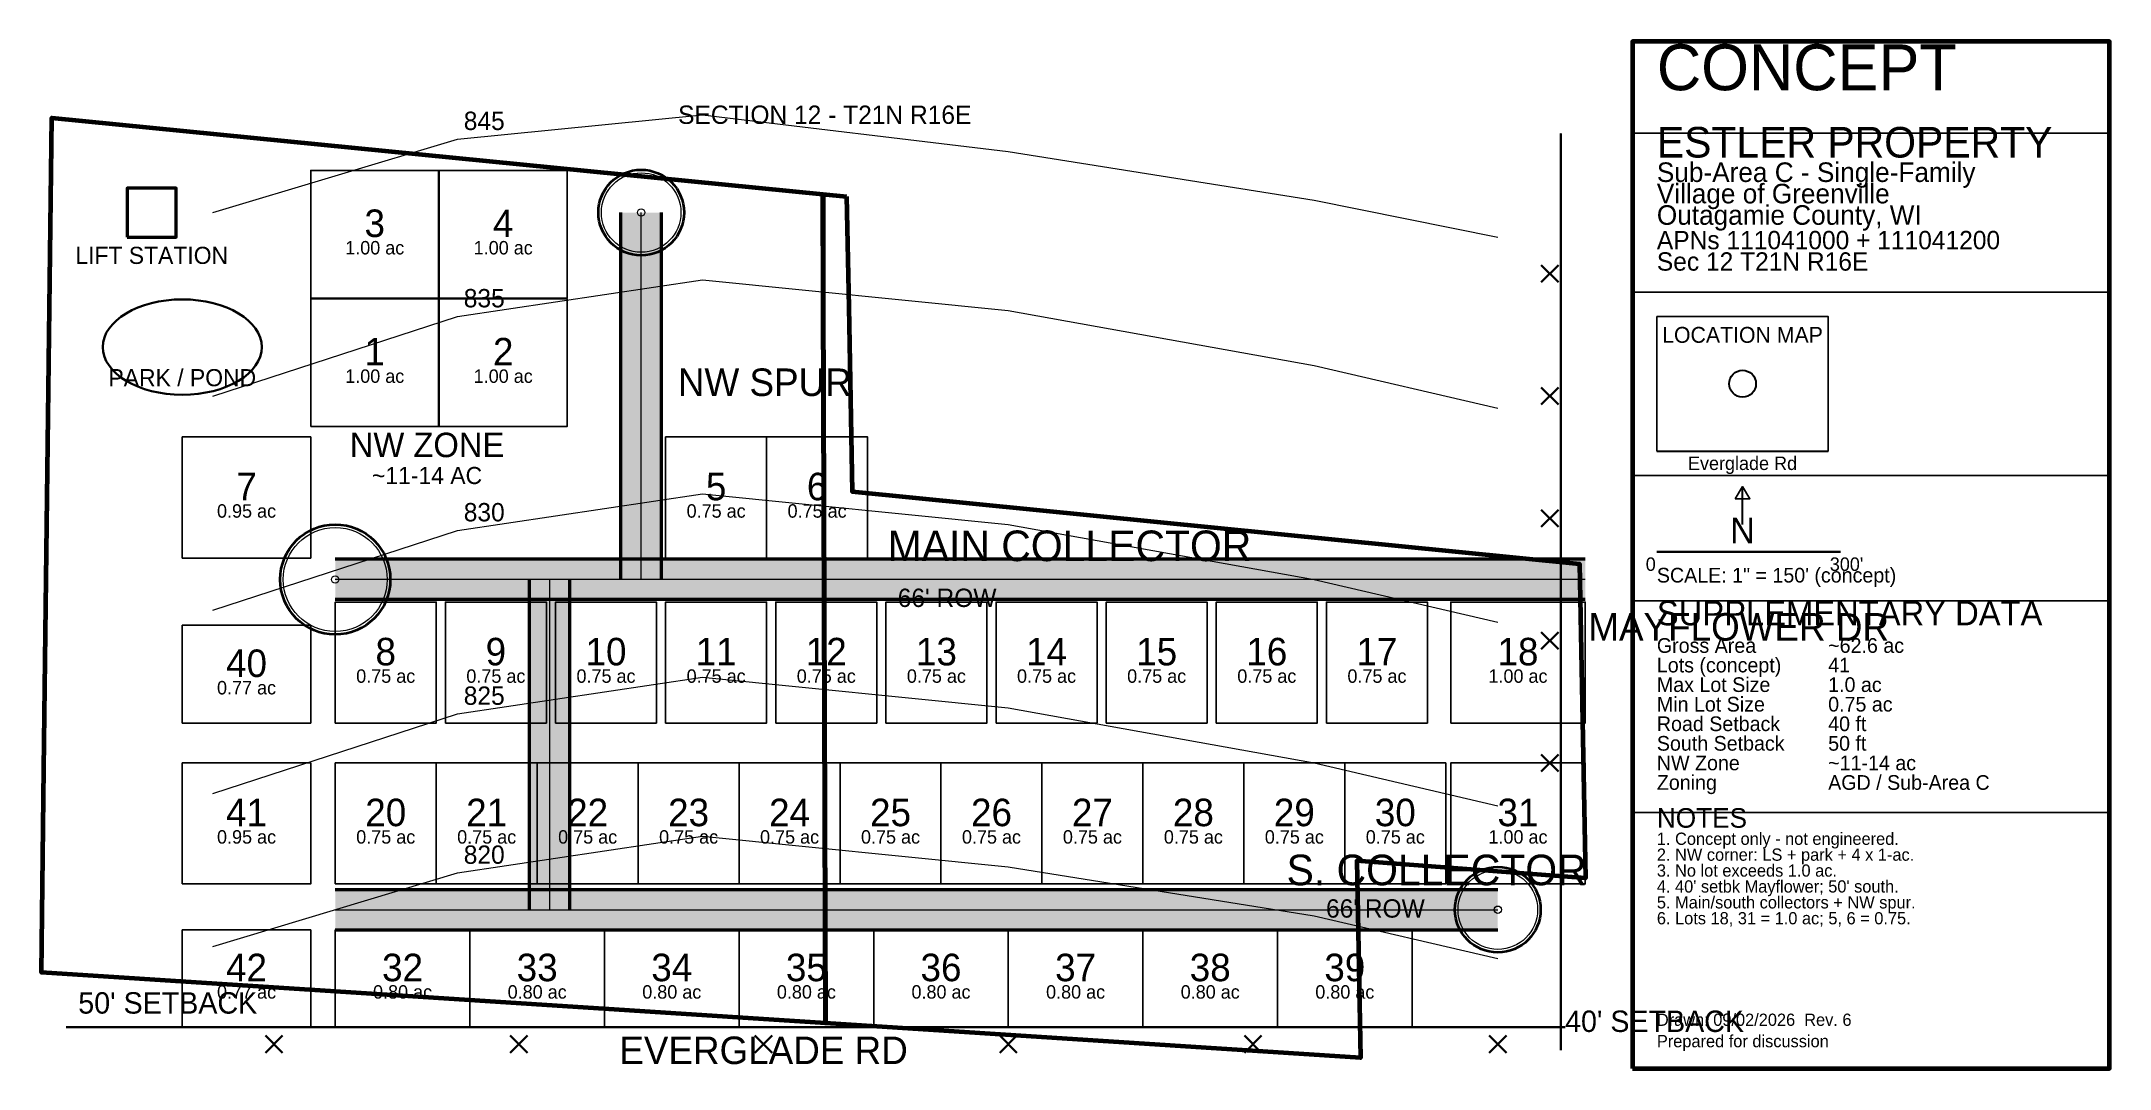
# Model space of a CAD drawing. Header units: feet. Extents: x 20 to 3400, y 0 to 1680.
import ezdxf
from ezdxf.enums import TextEntityAlignment as Align

# ---------------------------------------------------------------- set-up
doc = ezdxf.new("R2010")
doc.units = ezdxf.units.FT
doc.linetypes.add('DASHED', pattern=[1.524, 1.27, -0.254])
for name, color, linetype in [('ANNO', 7, 'Continuous'), ('CONTOUR', 30, 'Continuous'), ('LOTS', 8, 'Continuous'), ('PARCEL', 7, 'Continuous'), ('ROAD-CENTER', 9, 'Continuous'), ('ROAD-EDGE', 7, 'Continuous'), ('ROAD-FILL', 254, 'Continuous'), ('SETBACK', 1, 'Continuous'), ('TITLE', 7, 'Continuous'), ('UTILITY', 1, 'Continuous'), ('WATER', 3, 'Continuous'), ('XMARKS', 1, 'Continuous')]:
    doc.layers.add(name, color=color, linetype=linetype)

msp = doc.modelspace()

# ---------------------------------------------------------------- hatches: boundary and pattern name
at = {"layer": 'ROAD-FILL'}
h = msp.add_hatch(color=7, dxfattribs=at)
h.dxf.hatch_style = 1
h.paths.add_polyline_path([(967, 800), (967, 1400), (1033, 1400), (1033, 800)])
h = msp.add_hatch(color=7, dxfattribs=at)
h.dxf.hatch_style = 1
h.paths.add_polyline_path([(2543, 767), (500, 767), (500, 833), (2543, 833)])
h = msp.add_hatch(color=7, dxfattribs=at)
h.dxf.hatch_style = 1
h.paths.add_polyline_path([(883, 800), (883, 260), (817, 260), (817, 800)])
h = msp.add_hatch(color=7, dxfattribs=at)
h.dxf.hatch_style = 1
h.paths.add_polyline_path([(500, 293), (2400, 293), (2400, 227), (500, 227)])

# ---------------------------------------------------------------- linework, layer by layer
at = {"layer": 'CONTOUR', "lineweight": 18}
for points in [[(300, 1400), (700, 1520), (1100, 1560), (1600, 1500), (2100, 1420), (2400, 1360)], [(300, 1100), (700, 1230), (1100, 1290), (1600, 1240), (2100, 1150), (2400, 1080)], [(300, 750), (700, 880), (1100, 940), (1600, 890), (2100, 800), (2400, 730)], [(300, 450), (700, 580), (1100, 640), (1600, 590), (2100, 500), (2400, 430)], [(300, 200), (700, 320), (1100, 380), (1600, 330), (2100, 250), (2400, 180)]]:
    msp.add_lwpolyline(points, dxfattribs=at)
at = {"layer": 'LOTS', "lineweight": 25}
for points in [[(460, 1260), (669, 1260), (669, 1469), (460, 1469), (460, 1260)], [(670, 1260), (879, 1260), (879, 1469), (670, 1469), (670, 1260)], [(460, 1050), (669, 1050), (669, 1259), (460, 1259), (460, 1050)], [(670, 1050), (879, 1050), (879, 1259), (670, 1259), (670, 1050)], [(250, 835), (460, 835), (460, 1033), (250, 1033), (250, 835)], [(1040, 835), (1205, 835), (1205, 1033), (1040, 1033), (1040, 835)], [(1205, 835), (1370, 835), (1370, 1033), (1205, 1033), (1205, 835)], [(500, 565), (665, 565), (665, 763), (500, 763), (500, 565)], [(680, 565), (845, 565), (845, 763), (680, 763), (680, 565)], [(860, 565), (1025, 565), (1025, 763), (860, 763), (860, 565)], [(1040, 565), (1205, 565), (1205, 763), (1040, 763), (1040, 565)], [(1220, 565), (1385, 565), (1385, 763), (1220, 763), (1220, 565)], [(1400, 565), (1565, 565), (1565, 763), (1400, 763), (1400, 565)], [(1580, 565), (1745, 565), (1745, 763), (1580, 763), (1580, 565)], [(1760, 565), (1925, 565), (1925, 763), (1760, 763), (1760, 565)], [(1940, 565), (2105, 565), (2105, 763), (1940, 763), (1940, 565)], [(2120, 565), (2285, 565), (2285, 763), (2120, 763), (2120, 565)], [(2323, 565), (2543, 565), (2543, 763), (2323, 763), (2323, 565)], [(250, 565), (460, 565), (460, 725), (250, 725), (250, 565)], [(250, 302), (460, 302), (460, 500), (250, 500), (250, 302)], [(500, 302), (665, 302), (665, 500), (500, 500), (500, 302)], [(665, 302), (830, 302), (830, 500), (665, 500), (665, 302)], [(830, 302), (995, 302), (995, 500), (830, 500), (830, 302)], [(995, 302), (1160, 302), (1160, 500), (995, 500), (995, 302)], [(1160, 302), (1325, 302), (1325, 500), (1160, 500), (1160, 302)], [(1325, 302), (1490, 302), (1490, 500), (1325, 500), (1325, 302)], [(1490, 302), (1655, 302), (1655, 500), (1490, 500), (1490, 302)], [(1655, 302), (1820, 302), (1820, 500), (1655, 500), (1655, 302)], [(1820, 302), (1985, 302), (1985, 500), (1820, 500), (1820, 302)], [(1985, 302), (2150, 302), (2150, 500), (1985, 500), (1985, 302)], [(2150, 302), (2315, 302), (2315, 500), (2150, 500), (2150, 302)], [(2323, 302), (2543, 302), (2543, 500), (2323, 500), (2323, 302)], [(250, 68), (460, 68), (460, 227), (250, 227), (250, 68)], [(500, 68), (720, 68), (720, 227), (500, 227), (500, 68)], [(720, 68), (940, 68), (940, 227), (720, 227), (720, 68)], [(940, 68), (1160, 68), (1160, 227), (940, 227), (940, 68)], [(1160, 68), (1380, 68), (1380, 227), (1160, 227), (1160, 68)], [(1380, 68), (1600, 68), (1600, 227), (1380, 227), (1380, 68)], [(1600, 68), (1820, 68), (1820, 227), (1600, 227), (1600, 68)], [(1820, 68), (2040, 68), (2040, 227), (1820, 227), (1820, 68)], [(2040, 68), (2260, 68), (2260, 227), (2040, 227), (2040, 68)]]:
    msp.add_lwpolyline(points, dxfattribs=at)
at = {"layer": 'PARCEL', "linetype": 'DASHED', "lineweight": 25}
msp.add_line((1300, 74), (1300, 1430), dxfattribs=at)
at = {"layer": 'PARCEL', "lineweight": 70}
for points in [[(1297.1, 1429.9), (1301, 74.3), (19.7, 157.2), (23.7, 490.1), (36.6, 1555), (1297.1, 1429.9)], [(1335.8, 1426), (1339.2, 1245.4), (1344.8, 943.9), (2533.8, 825.8), (2543.4, 311.6), (2169.5, 339.8), (2171.7, 224), (2175.5, 17.6), (1301, 74.3), (1297.1, 1429.9), (1335.8, 1426)]]:
    msp.add_lwpolyline(points, dxfattribs=at)
at = {"layer": 'ROAD-CENTER', "linetype": 'DASHED', "lineweight": 20}
for points in [[(1000, 800), (1000, 1400)], [(2543, 800), (500, 800)], [(850, 800), (850, 260)], [(500, 260), (2400, 260)]]:
    msp.add_lwpolyline(points, dxfattribs=at)
at = {"layer": 'ROAD-CENTER', "lineweight": 18}
for centre in [(1000, 1400), (500, 800), (2400, 260)]:
    msp.add_circle(centre, 6, dxfattribs=at)
at = {"layer": 'ROAD-EDGE', "lineweight": 50}
for points in [[(967, 800), (967, 1400)], [(1033, 800), (1033, 1400)], [(2543, 833), (500, 833)], [(817, 800), (817, 260)], [(883, 800), (883, 260)], [(2543, 767), (500, 767)], [(500, 293), (2400, 293)], [(500, 227), (2400, 227)]]:
    msp.add_lwpolyline(points, dxfattribs=at)
at = {"layer": 'ROAD-EDGE', "lineweight": 40}
for centre, radius in [((1000, 1400), 70), ((500, 800), 90), ((2400, 260), 70)]:
    msp.add_circle(centre, radius, dxfattribs=at)
at = {"layer": 'ROAD-FILL', "lineweight": 20}
for centre, radius in [((1000, 1400), 65), ((500, 800), 85), ((2400, 260), 65)]:
    msp.add_circle(centre, radius, dxfattribs=at)
at = {"layer": 'SETBACK', "linetype": 'DASHED', "lineweight": 35}
for p, q in [((2503, 30), (2503, 1530)), ((60, 68), (2510, 68))]:
    msp.add_line(p, q, dxfattribs=at)
at = {"layer": 'TITLE', "lineweight": 25}
for p, q in [((2620, 1530), (3400, 1530)), ((2620, 1270), (3400, 1270)), ((2620, 970), (3400, 970)), ((2620, 765), (3400, 765)), ((2620, 419), (3400, 419))]:
    msp.add_line(p, q, dxfattribs=at)
at = {"layer": 'TITLE', "lineweight": 30}
for p, q in [((2660, 1010), (2940, 1010)), ((2800, 890), (2800, 950))]:
    msp.add_line(p, q, dxfattribs=at)
at = {"layer": 'TITLE', "lineweight": 35}
msp.add_line((2660, 845), (2960, 845), dxfattribs=at)
at = {"layer": 'TITLE', "lineweight": 70}
msp.add_lwpolyline([(2620, 0), (3400, 0), (3400, 1680), (2620, 1680), (2620, 0)], dxfattribs=at)
at = {"layer": 'TITLE', "lineweight": 25}
for points in [[(2660, 1230), (2940, 1230), (2940, 1010), (2660, 1010), (2660, 1230)], [(2788, 932), (2812, 932), (2800, 952), (2788, 932)]]:
    msp.add_lwpolyline(points, dxfattribs=at)
at = {"layer": 'TITLE', "lineweight": 30}
msp.add_circle((2800, 1120), 22, dxfattribs=at)
at = {"layer": 'UTILITY', "lineweight": 50}
msp.add_lwpolyline([(160, 1360), (240, 1360), (240, 1440), (160, 1440), (160, 1360)], dxfattribs=at)
at = {"layer": 'WATER', "lineweight": 35}
msp.add_ellipse((250, 1180), major_axis=(130, 0), ratio=0.6, dxfattribs=at)
at = {"layer": 'XMARKS', "lineweight": 35}
for p, q in [((2471, 1286), (2499, 1314)), ((2499, 1286), (2471, 1314)), ((2471, 1086), (2499, 1114)), ((2499, 1086), (2471, 1114)), ((2471, 886), (2499, 914)), ((2499, 886), (2471, 914)), ((2471, 686), (2499, 714)), ((2499, 686), (2471, 714)), ((2471, 486), (2499, 514)), ((2499, 486), (2471, 514)), ((386, 26), (414, 54)), ((414, 26), (386, 54)), ((786, 26), (814, 54)), ((814, 26), (786, 54)), ((1186, 26), (1214, 54)), ((1214, 26), (1186, 54)), ((1586, 26), (1614, 54)), ((1614, 26), (1586, 54)), ((1986, 26), (2014, 54)), ((2014, 26), (1986, 54)), ((2386, 26), (2414, 54)), ((2414, 26), (2386, 54))]:
    msp.add_line(p, q, dxfattribs=at)

# ---------------------------------------------------------------- texts
at = {"layer": 'ANNO'}
for s, height, p in [('SECTION 12 - T21N R16E', 30, (1300, 1560)), ('3', 45, (564.5, 1382.5)), ('4', 45, (774.5, 1382.5)), ('1.00 ac', 22, (564.5, 1342.5)), ('1.00 ac', 22, (774.5, 1342.5)), ('1', 45, (564.5, 1172.5)), ('2', 45, (774.5, 1172.5)), ('1.00 ac', 22, (564.5, 1132.5)), ('1.00 ac', 22, (774.5, 1132.5)), ('NW ZONE', 40, (650, 1020)), ('~11-14 AC', 28, (650, 970)), ('7', 45, (355, 952)), ('5', 45, (1122.5, 952)), ('6', 45, (1287.5, 952)), ('0.95 ac', 22, (355, 912)), ('0.75 ac', 22, (1122.5, 912)), ('0.75 ac', 22, (1287.5, 912)), ('MAIN COLLECTOR', 50, (1700, 855)), ("66' ROW", 30, (1500, 770)), ('40', 45, (355, 663)), ('8', 45, (582.5, 682)), ('9', 45, (762.5, 682)), ('10', 45, (942.5, 682)), ('11', 45, (1122.5, 682)), ('12', 45, (1302.5, 682)), ('13', 45, (1482.5, 682)), ('14', 45, (1662.5, 682)), ('15', 45, (1842.5, 682)), ('16', 45, (2022.5, 682)), ('17', 45, (2202.5, 682)), ('18', 45, (2433, 682)), ('0.75 ac', 22, (582.5, 642)), ('0.75 ac', 22, (762.5, 642)), ('0.75 ac', 22, (942.5, 642)), ('0.75 ac', 22, (1122.5, 642)), ('0.75 ac', 22, (1302.5, 642)), ('0.75 ac', 22, (1482.5, 642)), ('0.75 ac', 22, (1662.5, 642)), ('0.75 ac', 22, (1842.5, 642)), ('0.75 ac', 22, (2022.5, 642)), ('0.75 ac', 22, (2202.5, 642)), ('1.00 ac', 22, (2433, 642)), ('0.77 ac', 22, (355, 623)), ('41', 45, (355, 419)), ('20', 45, (582.5, 419)), ('21', 45, (747.5, 419)), ('22', 45, (912.5, 419)), ('23', 45, (1077.5, 419)), ('24', 45, (1242.5, 419)), ('25', 45, (1407.5, 419)), ('26', 45, (1572.5, 419)), ('27', 45, (1737.5, 419)), ('28', 45, (1902.5, 419)), ('29', 45, (2067.5, 419)), ('30', 45, (2232.5, 419)), ('31', 45, (2433, 419)), ('0.95 ac', 22, (355, 379)), ('0.75 ac', 22, (582.5, 379)), ('0.75 ac', 22, (747.5, 379)), ('0.75 ac', 22, (912.5, 379)), ('0.75 ac', 22, (1077.5, 379)), ('0.75 ac', 22, (1242.5, 379)), ('0.75 ac', 22, (1407.5, 379)), ('0.75 ac', 22, (1572.5, 379)), ('0.75 ac', 22, (1737.5, 379)), ('0.75 ac', 22, (1902.5, 379)), ('0.75 ac', 22, (2067.5, 379)), ('0.75 ac', 22, (2232.5, 379)), ('1.00 ac', 22, (2433, 379)), ('S. COLLECTOR', 50, (2300, 325)), ("66' ROW", 30, (2200, 262)), ('42', 45, (355, 165.5)), ('32', 45, (610, 165.5)), ('33', 45, (830, 165.5)), ('34', 45, (1050, 165.5)), ('35', 45, (1270, 165.5)), ('36', 45, (1490, 165.5)), ('37', 45, (1710, 165.5)), ('38', 45, (1930, 165.5)), ('39', 45, (2150, 165.5)), ('0.77 ac', 22, (355, 125.5)), ('0.80 ac', 22, (610, 125.5)), ('0.80 ac', 22, (830, 125.5)), ('0.80 ac', 22, (1050, 125.5)), ('0.80 ac', 22, (1270, 125.5)), ('0.80 ac', 22, (1490, 125.5)), ('0.80 ac', 22, (1710, 125.5)), ('0.80 ac', 22, (1930, 125.5)), ('0.80 ac', 22, (2150, 125.5)), ('EVERGLADE RD', 45, (1200, 30))]:
    msp.add_text(s, height=height, dxfattribs=at).set_placement(p, align=Align.MIDDLE_CENTER)
for s, height, p in [('NW SPUR', 45, (1060, 1100)), ('MAYFLOWER DR', 45, (2548, 700)), ('Gross Area', 24, (2660, 680)), ('Lots (concept)', 24, (2660, 648)), ('Max Lot Size', 24, (2660, 616)), ('Min Lot Size', 24, (2660, 584)), ('Road Setback', 24, (2660, 552)), ('South Setback', 24, (2660, 520)), ('NW Zone', 24, (2660, 488)), ('Zoning', 24, (2660, 456)), ('1. Concept only - not engineered.', 20, (2660, 366)), ('2. NW corner: LS + park + 4 x 1-ac.', 20, (2660, 340)), ("4. 40' setbk Mayflower; 50' south.", 20, (2660, 288)), ('3. No lot exceeds 1.0 ac.', 20, (2660, 314)), ('5. Main/south collectors + NW spur.', 20, (2660, 262)), ('6. Lots 18, 31 = 1.0 ac; 5, 6 = 0.75.', 20, (2660, 236)), ('Drawn: 09/02/2026  Rev. 6', 20, (2660, 70)), ('Prepared for discussion', 20, (2660, 35))]:
    msp.add_text(s, height=height, dxfattribs=at).set_placement(p)
at = {"layer": 'CONTOUR'}
for s, p in [('845', (710, 1535)), ('835', (710, 1245)), ('830', (710, 895)), ('825', (710, 595)), ('820', (710, 335))]:
    msp.add_text(s, height=30, dxfattribs=at).set_placement(p)
at = {"layer": 'SETBACK'}
for s, p in [("50' SETBACK", (80, 90)), ("40' SETBACK", (2510, 60))]:
    msp.add_text(s, height=35, dxfattribs=at).set_placement(p)
at = {"layer": 'TITLE'}
for s, height, p in [('CONCEPT', 75, (2660, 1600)), ('ESTLER PROPERTY', 50, (2660, 1490)), ('Sub-Area C - Single-Family', 32, (2660, 1450)), ('Village of Greenville', 32, (2660, 1415)), ('Outagamie County, WI', 32, (2660, 1380)), ('APNs 111041000 + 111041200', 30, (2660, 1340)), ('Sec 12 T21N R16E', 30, (2660, 1305)), ('SCALE: 1" = 150\' (concept)', 24, (2660, 795)), ('SUPPLEMENTARY DATA', 40, (2660, 725)), ('~62.6 ac', 24, (2940, 680)), ('41', 24, (2940, 648)), ('1.0 ac', 24, (2940, 616)), ('40 ft', 24, (2940, 552)), ('0.75 ac', 24, (2940, 584)), ('50 ft', 24, (2940, 520)), ('~11-14 ac', 24, (2940, 488)), ('AGD / Sub-Area C', 24, (2940, 456)), ('NOTES', 32, (2660, 394))]:
    msp.add_text(s, height=height, dxfattribs=at).set_placement(p)
for s, height, p in [('LOCATION MAP', 26, (2800, 1200)), ('Everglade Rd', 22, (2800, 990)), ('N', 42, (2800, 880)), ('0', 22, (2650, 825)), ("300'", 22, (2970, 825))]:
    msp.add_text(s, height=height, dxfattribs=at).set_placement(p, align=Align.MIDDLE_CENTER)
at = {"layer": 'UTILITY'}
msp.add_text('LIFT STATION', height=28, dxfattribs=at).set_placement((200, 1330), align=Align.MIDDLE_CENTER)
at = {"layer": 'WATER'}
msp.add_text('PARK / POND', height=28, dxfattribs=at).set_placement((250, 1130), align=Align.MIDDLE_CENTER)

doc.saveas('drawing.dxf')
